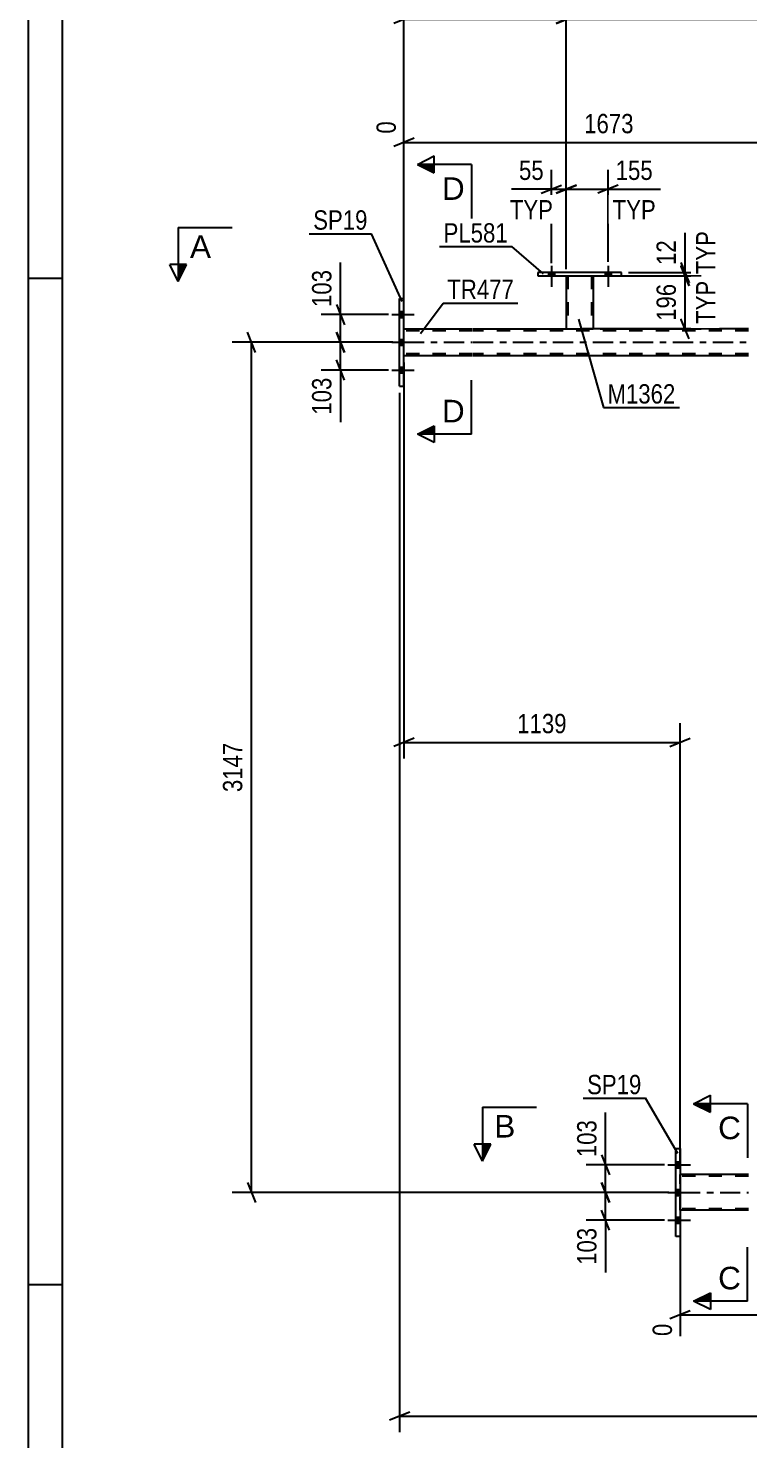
# Model space of a CAD drawing. Header units: millimetres. Extents: x 0 to 841, y 0 to 594.
# Drawn here: x 0 to 106.6, y 275.1 to 484 of the extents above; entities that cross this region are included whole.
import ezdxf

# ---------------------------------------------------------------- set-up
doc = ezdxf.new("R2010")
doc.units = ezdxf.units.MM
doc.linetypes.add('DXK_LINE_DOT2', pattern=[3.9198, 1.9599, -1.9599])
doc.linetypes.add('DXK_LINE_DOT3', pattern=[5.9187, 2.979, -0.9799, 0.9799, -0.9799])
doc.styles.add('Arial', font='ARIAL.TTF', dxfattribs={"height": 0.2})
doc.styles.add('Arial Narrow', font='ARIALN.TTF', dxfattribs={"height": 0.2})

# ---------------------------------------------------------------- blocks, each defined once
blk = doc.blocks.new('Unknown-318888194-1133 - 12715')
at = {"color": 5, "linetype": 'Continuous'}
for p, q in [((0, 594), (0, 0)), ((5, 589), (5, 5)), ((5, 447), (0, 447)), ((5, 298), (0, 298))]:
    blk.add_line(p, q, dxfattribs=at)
blk = doc.blocks.new('Bolt-318888194-3644 - 3642')
at = {"linetype": 'Continuous'}
for points in [[(76.99, 447.37), (77.87, 447.37), (77.87, 447.85), (76.99, 447.85)], [(85.39, 447.37), (86.27, 447.37), (86.27, 447.85), (85.39, 447.85)]]:
    blk.add_hatch(color=1, dxfattribs=at).paths.add_polyline_path(points)
at = {"color": 1, "linetype": 'Continuous'}
for p, q in [((76.99, 447.85), (76.99, 447.37)), ((77.43, 448.85), (77.43, 445.73)), ((77.87, 447.85), (77.87, 447.37)), ((85.39, 447.85), (85.39, 447.37)), ((85.83, 448.85), (85.83, 445.73)), ((86.27, 447.85), (86.27, 447.37))]:
    blk.add_line(p, q, dxfattribs=at)
blk = doc.blocks.new('Bolt-318888194-3650 - 3642')
at = {"linetype": 'Continuous'}
for points in [[(76.99, 447.37), (77.87, 447.37), (77.87, 447.85), (76.99, 447.85)], [(85.39, 447.37), (86.27, 447.37), (86.27, 447.85), (85.39, 447.85)]]:
    blk.add_hatch(color=1, dxfattribs=at).paths.add_polyline_path(points)
at = {"color": 1, "linetype": 'Continuous'}
for p, q in [((76.99, 447.85), (76.99, 447.37)), ((77.43, 448.85), (77.43, 445.73)), ((77.87, 447.85), (77.87, 447.37)), ((85.39, 447.85), (85.39, 447.37)), ((85.83, 448.85), (85.83, 445.73)), ((86.27, 447.85), (86.27, 447.37))]:
    blk.add_line(p, q, dxfattribs=at)
blk = doc.blocks.new('Bolt-318888194-3840 - 3642')
at = {"linetype": 'Continuous'}
for points in [[(55.61, 441.19), (55.61, 442.07), (54.97, 442.07), (54.97, 441.19)], [(55.61, 441.19), (55.61, 442.07), (54.97, 442.07), (54.97, 441.19)], [(55.61, 441.19), (55.61, 442.07), (54.97, 442.07), (54.97, 441.19)], [(55.61, 437.09), (55.61, 437.97), (54.97, 437.97), (54.97, 437.09)], [(55.61, 437.09), (55.61, 437.97), (54.97, 437.97), (54.97, 437.09)], [(55.61, 432.99), (55.61, 433.87), (54.97, 433.87), (54.97, 432.99)], [(55.61, 432.99), (55.61, 433.87), (54.97, 433.87), (54.97, 432.99)], [(55.61, 432.99), (55.61, 433.87), (54.97, 433.87), (54.97, 432.99)]]:
    blk.add_hatch(color=1, dxfattribs=at).paths.add_polyline_path(points)
at = {"color": 1, "linetype": 'Continuous'}
for p, q in [((53.81, 441.63), (57.13, 441.63)), ((53.81, 441.63), (57.13, 441.63)), ((53.81, 441.63), (57.13, 441.63)), ((54.97, 442.07), (55.61, 442.07)), ((54.97, 442.07), (55.61, 442.07)), ((54.97, 442.07), (55.61, 442.07)), ((54.97, 441.19), (55.61, 441.19)), ((54.97, 441.19), (55.61, 441.19)), ((54.97, 441.19), (55.61, 441.19)), ((53.81, 437.53), (57.13, 437.53)), ((53.81, 437.53), (57.13, 437.53)), ((54.97, 437.97), (55.61, 437.97)), ((54.97, 437.97), (55.61, 437.97)), ((54.97, 437.09), (55.61, 437.09)), ((54.97, 437.09), (55.61, 437.09)), ((53.81, 433.43), (57.13, 433.43)), ((53.81, 433.43), (57.13, 433.43)), ((53.81, 433.43), (57.13, 433.43)), ((54.97, 433.87), (55.61, 433.87)), ((54.97, 433.87), (55.61, 433.87)), ((54.97, 433.87), (55.61, 433.87)), ((54.97, 432.99), (55.61, 432.99)), ((54.97, 432.99), (55.61, 432.99)), ((54.97, 432.99), (55.61, 432.99))]:
    blk.add_line(p, q, dxfattribs=at)
blk = doc.blocks.new('Part-318888194-3698 - 3642')
at = {"color": 7, "linetype": 'DXK_LINE_DOT2'}
for p, q in [((79.63, 447.38), (83.63, 447.38)), ((79.63, 447.37), (79.63, 447.38)), ((79.63, 447.38), (79.63, 447.37)), ((79.87, 447.38), (79.87, 439.53)), ((83.39, 447.38), (83.39, 439.53)), ((83.63, 447.38), (83.63, 447.37)), ((83.63, 447.37), (83.63, 447.38)), ((83.33, 439.53), (83.37, 439.53)), ((83.33, 439.53), (83.37, 439.53)), ((83.37, 439.53), (83.39, 439.53)), ((83.37, 439.53), (83.39, 439.53))]:
    blk.add_line(p, q, dxfattribs=at)
at = {"color": 2, "linetype": 'Continuous'}
for p, q in [((79.63, 447.37), (79.63, 439.53)), ((83.63, 447.37), (83.63, 439.53)), ((79.63, 439.53), (83.63, 439.53))]:
    blk.add_line(p, q, dxfattribs=at)
blk = doc.blocks.new('Part-318888194-3703 - 3642')
at = {"color": 2, "linetype": 'Continuous'}
for p, q in [((75.43, 447.85), (75.43, 447.37)), ((87.83, 447.85), (75.43, 447.85)), ((75.43, 447.37), (87.83, 447.37)), ((87.83, 447.37), (87.83, 447.85))]:
    blk.add_line(p, q, dxfattribs=at)
blk = doc.blocks.new('Bolt-318888194-3839 - 3642')
at = {"linetype": 'Continuous'}
for points in [[(96.48, 315.33), (96.48, 316.21), (95.84, 316.21), (95.84, 315.33)], [(96.48, 315.33), (96.48, 316.21), (95.84, 316.21), (95.84, 315.33)], [(96.48, 315.33), (96.48, 316.21), (95.84, 316.21), (95.84, 315.33)], [(96.48, 311.23), (96.48, 312.11), (95.84, 312.11), (95.84, 311.23)], [(96.48, 311.23), (96.48, 312.11), (95.84, 312.11), (95.84, 311.23)], [(96.48, 307.13), (96.48, 308.01), (95.84, 308.01), (95.84, 307.13)], [(96.48, 307.13), (96.48, 308.01), (95.84, 308.01), (95.84, 307.13)], [(96.48, 307.13), (96.48, 308.01), (95.84, 308.01), (95.84, 307.13)]]:
    blk.add_hatch(color=1, dxfattribs=at).paths.add_polyline_path(points)
at = {"color": 1, "linetype": 'Continuous'}
for p, q in [((94.68, 315.77), (98, 315.77)), ((94.68, 315.77), (98, 315.77)), ((94.68, 315.77), (98, 315.77)), ((95.84, 316.21), (96.48, 316.21)), ((95.84, 316.21), (96.48, 316.21)), ((95.84, 316.21), (96.48, 316.21)), ((95.84, 315.33), (96.48, 315.33)), ((95.84, 315.33), (96.48, 315.33)), ((95.84, 315.33), (96.48, 315.33)), ((94.68, 311.67), (98, 311.67)), ((94.68, 311.67), (98, 311.67)), ((95.84, 312.11), (96.48, 312.11)), ((95.84, 312.11), (96.48, 312.11)), ((95.84, 311.23), (96.48, 311.23)), ((95.84, 311.23), (96.48, 311.23)), ((94.68, 307.57), (98, 307.57)), ((94.68, 307.57), (98, 307.57)), ((94.68, 307.57), (98, 307.57)), ((95.84, 308.01), (96.48, 308.01)), ((95.84, 308.01), (96.48, 308.01)), ((95.84, 308.01), (96.48, 308.01)), ((95.84, 307.13), (96.48, 307.13)), ((95.84, 307.13), (96.48, 307.13)), ((95.84, 307.13), (96.48, 307.13))]:
    blk.add_line(p, q, dxfattribs=at)
blk = doc.blocks.new('Part-318888194-3994 - 3642')
at = {"color": 2, "linetype": 'Continuous'}
for p, q in [((106.6, 314.31), (96.48, 314.31)), ((106.6, 309.03), (96.48, 309.03))]:
    blk.add_line(p, q, dxfattribs=at)
at = {"color": 7, "linetype": 'DXK_LINE_DOT2'}
for p, q in [((96.48, 309.03), (96.48, 314.31)), ((106.6, 314.07), (96.48, 314.07)), ((106.6, 309.27), (96.48, 309.27))]:
    blk.add_line(p, q, dxfattribs=at)
at = {"color": 7, "linetype": 'DXK_LINE_DOT3'}
blk.add_line((96.48, 311.67), (106.6, 311.67), dxfattribs=at)
blk = doc.blocks.new('Part-318888194-4011 - 3642')
at = {"color": 2, "linetype": 'Continuous'}
for p, q in [((95.84, 305.17), (95.84, 318.17)), ((95.84, 318.17), (96.48, 318.17)), ((96.48, 318.17), (96.48, 305.17)), ((96.48, 305.17), (95.84, 305.17))]:
    blk.add_line(p, q, dxfattribs=at)
blk = doc.blocks.new('Part-318888194-4037 - 3642')
at = {"color": 2, "linetype": 'Continuous'}
for p, q in [((55.61, 439.53), (65.73, 439.53)), ((65.83, 439.53), (79.63, 439.53)), ((106.6, 439.53), (83.63, 439.53)), ((65.73, 435.53), (55.61, 435.53)), ((106.6, 435.53), (65.83, 435.53))]:
    blk.add_line(p, q, dxfattribs=at)
at = {"color": 7, "linetype": 'DXK_LINE_DOT2'}
for p, q in [((55.61, 435.53), (55.61, 439.53)), ((65.73, 439.21), (55.61, 439.21)), ((106.6, 439.21), (65.83, 439.21)), ((83.63, 439.53), (79.63, 439.53)), ((65.73, 435.85), (55.61, 435.85)), ((106.6, 435.85), (65.83, 435.85))]:
    blk.add_line(p, q, dxfattribs=at)
at = {"color": 7, "linetype": 'DXK_LINE_DOT3'}
for p, q in [((55.61, 437.53), (65.73, 437.53)), ((65.83, 437.53), (106.6, 437.53))]:
    blk.add_line(p, q, dxfattribs=at)
blk = doc.blocks.new('Part-318888194-4146 - 3642')
at = {"color": 2, "linetype": 'Continuous'}
for p, q in [((54.97, 431.03), (54.97, 444.03)), ((54.97, 444.03), (55.61, 444.03)), ((55.61, 431.03), (55.61, 444.03)), ((54.97, 431.03), (55.61, 431.03))]:
    blk.add_line(p, q, dxfattribs=at)
blk = doc.blocks.new('StraightDimension-318888194-12077 - 3642')
at = {"color": 7, "linetype": 'Continuous'}
for p, q in [((116.3, 436.53), (116.3, 475.74)), ((55.61, 440.53), (55.61, 470.26)), ((57.11, 467.73), (54.11, 466.53)), ((55.61, 467.13), (116.3, 467.13)), ((114.8, 466.53), (117.8, 467.73))]:
    blk.add_line(p, q, dxfattribs=at)
at = {"color": 0, "linetype": 'Continuous'}
for points in [[(115.7, 476.34), (111.5, 476.34), (111.5, 467.83), (115.7, 467.83)], [(55, 470.86), (50.8, 470.86), (50.8, 467.83), (55, 467.83)]]:
    blk.add_wipeout(points, dxfattribs=at)
at = {"color": 0}
blk.add_wipeout([(90.21, 467.88), (90.21, 472.08), (81.69, 472.08), (81.69, 467.88)], dxfattribs=at)
at = {"color": 3, "linetype": 'Continuous', "style": 'Arial Narrow'}
for s, height, p in [('1673', 2.863, (115.1, 468.43)), ('0', 2.86, (54.41, 468.43))]:
    blk.add_text(s, height=height, rotation=90.0002, dxfattribs=at).set_placement(p)
at = {"color": 3, "style": 'Arial Narrow'}
blk.add_text('1673', height=2.863, dxfattribs=at).set_placement((82.29, 468.48))
blk = doc.blocks.new('StraightDimension-318888194-5036 - 3642')
at = {"color": 7, "linetype": 'Continuous'}
for p, q in [((79.63, 448.38), (79.63, 492.13)), ((55.61, 440.53), (55.61, 488.47)), ((57.11, 485.95), (54.11, 484.75)), ((55.61, 485.35), (79.63, 485.35)), ((78.13, 484.75), (81.13, 485.95))]:
    blk.add_line(p, q, dxfattribs=at)
at = {"color": 0, "linetype": 'Continuous'}
for points in [[(79.02, 492.73), (74.82, 492.73), (74.82, 486.05), (79.02, 486.05)], [(55, 489.07), (50.8, 489.07), (50.8, 486.05), (55, 486.05)]]:
    blk.add_wipeout(points, dxfattribs=at)
at = {"color": 0}
blk.add_wipeout([(70.96, 486.1), (70.96, 490.3), (64.27, 490.3), (64.27, 486.1)], dxfattribs=at)
at = {"color": 3, "linetype": 'Continuous', "style": 'Arial Narrow'}
for s, height, p in [('718', 2.863, (78.43, 486.65)), ('0', 2.86, (54.41, 486.65))]:
    blk.add_text(s, height=height, rotation=90.0002, dxfattribs=at).set_placement(p)
at = {"color": 3, "style": 'Arial Narrow'}
blk.add_text('718', height=2.863, dxfattribs=at).set_placement((64.87, 486.7))
blk = doc.blocks.new('StraightDimension-318888194-5026 - 3642')
at = {"color": 7, "linetype": 'Continuous'}
for p, q in [((129.18, 448.38), (129.18, 493.96)), ((79.63, 448.38), (79.63, 492.13)), ((81.13, 485.95), (78.13, 484.75)), ((79.63, 485.35), (129.18, 485.35)), ((127.68, 484.75), (130.68, 485.95))]:
    blk.add_line(p, q, dxfattribs=at)
at = {"color": 0, "linetype": 'Continuous'}
blk.add_wipeout([(128.58, 494.56), (124.38, 494.56), (124.38, 486.05), (128.58, 486.05)], dxfattribs=at)
at = {"color": 0}
blk.add_wipeout([(108.66, 486.1), (108.66, 490.3), (100.14, 490.3), (100.14, 486.1)], dxfattribs=at)
at = {"color": 3, "linetype": 'Continuous', "style": 'Arial Narrow'}
blk.add_text('1995', height=2.863, rotation=90.0002, dxfattribs=at).set_placement((127.98, 486.65))
at = {"color": 3, "style": 'Arial Narrow'}
blk.add_text('1277', height=2.863, dxfattribs=at).set_placement((100.74, 486.7))
blk = doc.blocks.new('StraightDimension-318888194-5068 - 3642')
at = {"color": 7, "linetype": 'Continuous'}
for p, q in [((45.62, 439.03), (46.82, 436.03)), ((53.3, 437.53), (43.37, 437.53)), ((46.22, 433.43), (46.22, 437.53)), ((46.82, 431.93), (45.62, 434.93)), ((53.3, 433.43), (43.37, 433.43))]:
    blk.add_line(p, q, dxfattribs=at)
at = {"color": 0}
blk.add_wipeout([(45.47, 432.91), (41.27, 432.91), (41.27, 426.22), (45.47, 426.22)], dxfattribs=at)
at = {"color": 7, "linetype": 'Continuous'}
blk.add_line((46.22, 433.43), (46.22, 425.7), dxfattribs=at)
blk.add_line((46.22, 433.43), (46.22, 425.7), dxfattribs=at)
at = {"color": 3, "style": 'Arial Narrow'}
blk.add_text('103', height=2.863, rotation=90.0002, dxfattribs=at).set_placement((44.87, 426.82))
blk = doc.blocks.new('StraightDimension-318888194-5089 - 3642')
at = {"color": 7, "linetype": 'Continuous'}
for p, q in [((94.19, 311.67), (82.6, 311.67)), ((84.85, 313.17), (86.05, 310.17)), ((85.45, 307.57), (85.45, 311.67)), ((94.19, 307.57), (82.6, 307.57)), ((86.05, 306.07), (84.85, 309.07))]:
    blk.add_line(p, q, dxfattribs=at)
at = {"color": 0}
blk.add_wipeout([(84.7, 307.05), (80.5, 307.05), (80.5, 300.36), (84.7, 300.36)], dxfattribs=at)
at = {"color": 7, "linetype": 'Continuous'}
blk.add_line((85.45, 307.57), (85.45, 299.84), dxfattribs=at)
blk.add_line((85.45, 307.57), (85.45, 299.84), dxfattribs=at)
at = {"color": 3, "style": 'Arial Narrow'}
blk.add_text('103', height=2.863, rotation=90.0002, dxfattribs=at).set_placement((84.1, 300.96))
blk = doc.blocks.new('StraightDimension-318888194-5058 - 3642')
at = {"color": 7, "linetype": 'Continuous'}
for p, q in [((45.62, 443.13), (46.82, 440.13)), ((53.3, 441.63), (43.37, 441.63)), ((46.22, 437.53), (46.22, 441.63)), ((46.82, 436.03), (45.62, 439.03)), ((53.3, 437.53), (43.37, 437.53))]:
    blk.add_line(p, q, dxfattribs=at)
at = {"color": 0}
blk.add_wipeout([(45.47, 448.84), (41.27, 448.84), (41.27, 442.16), (45.47, 442.16)], dxfattribs=at)
at = {"color": 7, "linetype": 'Continuous'}
blk.add_line((46.22, 441.63), (46.22, 449.37), dxfattribs=at)
blk.add_line((46.22, 441.63), (46.22, 449.37), dxfattribs=at)
at = {"color": 3, "style": 'Arial Narrow'}
blk.add_text('103', height=2.863, rotation=90.0002, dxfattribs=at).set_placement((44.87, 442.76))
blk = doc.blocks.new('StraightDimension-318888194-4176 - 3642')
at = {"color": 7, "linetype": 'Continuous'}
for p, q in [((33.63, 436.03), (32.43, 439.03)), ((53.97, 437.53), (30.18, 437.53)), ((33.03, 311.67), (33.03, 437.53)), ((94.84, 311.67), (30.18, 311.67)), ((32.43, 313.17), (33.63, 310.17))]:
    blk.add_line(p, q, dxfattribs=at)
at = {"color": 0}
blk.add_wipeout([(32.28, 378.86), (28.08, 378.86), (28.08, 370.35), (32.28, 370.35)], dxfattribs=at)
at = {"color": 3, "style": 'Arial Narrow'}
blk.add_text('3147', height=2.863, rotation=90.0002, dxfattribs=at).set_placement((31.68, 370.95))
blk = doc.blocks.new('StraightDimension-318888194-4470 - 3642')
at = {"color": 7, "linetype": 'Continuous'}
for p, q in [((160.42, 313.31), (160.42, 284.94)), ((96.48, 308.03), (96.48, 290.42)), ((97.98, 294.15), (94.98, 292.95)), ((96.48, 293.55), (160.42, 293.55)), ((158.92, 292.95), (161.92, 294.15))]:
    blk.add_line(p, q, dxfattribs=at)
at = {"color": 0}
blk.add_wipeout([(132.7, 294.3), (132.7, 298.5), (124.19, 298.5), (124.19, 294.3)], dxfattribs=at)
at = {"color": 0, "linetype": 'Continuous'}
for points in [[(95.88, 292.85), (91.68, 292.85), (91.68, 289.82), (95.88, 289.82)], [(159.82, 292.85), (155.62, 292.85), (155.62, 284.34), (159.82, 284.34)]]:
    blk.add_wipeout(points, dxfattribs=at)
at = {"color": 3, "style": 'Arial Narrow'}
blk.add_text('1637', height=2.863, dxfattribs=at).set_placement((124.79, 294.9))
at = {"color": 3, "linetype": 'Continuous', "style": 'Arial Narrow'}
for s, height, p in [('0', 2.86, (95.28, 290.42)), ('1637', 2.863, (159.22, 284.94))]:
    blk.add_text(s, height=height, rotation=90.0002, dxfattribs=at).set_placement(p)
blk = doc.blocks.new('StraightDimension-318888194-4483 - 3642')
at = {"color": 7, "linetype": 'Continuous'}
for p, q in [((54.97, 430.03), (54.97, 276.17)), ((56.47, 279.17), (53.47, 277.97)), ((54.97, 278.57), (793.04, 278.57))]:
    blk.add_line(p, q, dxfattribs=at)
blk = doc.blocks.new('StraightDimension-318888194-4847 - 3642')
at = {"color": 7, "linetype": 'Continuous'}
for p, q in [((55.61, 434.53), (55.61, 375.91)), ((96.48, 315.31), (96.48, 381.16)), ((57.11, 378.91), (54.11, 377.71)), ((55.61, 378.31), (96.48, 378.31)), ((94.98, 377.71), (97.98, 378.91))]:
    blk.add_line(p, q, dxfattribs=at)
at = {"color": 0}
blk.add_wipeout([(80.3, 379.06), (80.3, 383.26), (71.78, 383.26), (71.78, 379.06)], dxfattribs=at)
at = {"color": 3, "style": 'Arial Narrow'}
blk.add_text('1139', height=2.863, dxfattribs=at).set_placement((72.38, 379.66))
blk = doc.blocks.new('StraightDimension-318888194-4867 - 3642')
at = {"color": 7, "linetype": 'Continuous'}
for p, q in [((96.61, 449.35), (97.81, 446.35)), ((84.63, 447.38), (99.61, 447.38)), ((88.83, 447.85), (99.61, 447.85)), ((97.81, 445.88), (96.61, 448.88)), ((97.21, 447.38), (97.21, 447.85))]:
    blk.add_line(p, q, dxfattribs=at)
at = {"color": 0}
blk.add_wipeout([(96.46, 453.23), (92.26, 453.23), (92.26, 448.38), (96.46, 448.38)], dxfattribs=at)
at = {"color": 7, "linetype": 'Continuous'}
blk.add_line((97.21, 447.85), (97.21, 453.76), dxfattribs=at)
at = {"color": 3, "style": 'Arial Narrow'}
blk.add_text('12', height=2.863, rotation=90.0002, dxfattribs=at).set_placement((95.86, 448.98))
at = {"color": 0, "linetype": 'Continuous'}
blk.add_wipeout([(102.31, 454.6), (98.11, 454.6), (98.11, 447.01), (102.31, 447.01)], dxfattribs=at)
at = {"color": 7, "linetype": 'Continuous'}
blk.add_line((97.21, 447.85), (97.21, 453.76), dxfattribs=at)
at = {"color": 3, "linetype": 'Continuous', "style": 'Arial Narrow'}
blk.add_text('TYP', height=2.863, rotation=90.0002, dxfattribs=at).set_placement((101.71, 447.61))
blk = doc.blocks.new('StraightDimension-318888194-4875 - 3642')
at = {"color": 7, "linetype": 'Continuous'}
for p, q in [((84.63, 447.38), (99.61, 447.38)), ((96.61, 448.88), (97.81, 445.88)), ((97.21, 439.53), (97.21, 447.38)), ((97.81, 438.03), (96.61, 441.03)), ((84.63, 439.53), (99.61, 439.53))]:
    blk.add_line(p, q, dxfattribs=at)
at = {"color": 0, "linetype": 'Continuous'}
blk.add_wipeout([(102.31, 447.25), (98.11, 447.25), (98.11, 439.66), (102.31, 439.66)], dxfattribs=at)
at = {"color": 0}
blk.add_wipeout([(96.46, 446.8), (92.26, 446.8), (92.26, 440.11), (96.46, 440.11)], dxfattribs=at)
at = {"color": 3, "style": 'Arial Narrow'}
blk.add_text('196', height=2.863, rotation=90.0002, dxfattribs=at).set_placement((95.86, 440.71))
at = {"color": 3, "linetype": 'Continuous', "style": 'Arial Narrow'}
blk.add_text('TYP', height=2.863, rotation=90.0002, dxfattribs=at).set_placement((101.71, 440.26))
blk = doc.blocks.new('StraightDimension-318888194-5079 - 3642')
at = {"color": 7, "linetype": 'Continuous'}
for p, q in [((94.19, 315.77), (82.6, 315.77)), ((84.85, 317.27), (86.05, 314.27)), ((85.45, 311.67), (85.45, 315.77)), ((94.19, 311.67), (82.6, 311.67)), ((86.05, 310.17), (84.85, 313.17))]:
    blk.add_line(p, q, dxfattribs=at)
at = {"color": 0}
blk.add_wipeout([(84.7, 322.98), (80.5, 322.98), (80.5, 316.3), (84.7, 316.3)], dxfattribs=at)
at = {"color": 7, "linetype": 'Continuous'}
blk.add_line((85.45, 315.77), (85.45, 323.51), dxfattribs=at)
blk.add_line((85.45, 315.77), (85.45, 323.51), dxfattribs=at)
at = {"color": 3, "style": 'Arial Narrow'}
blk.add_text('103', height=2.863, rotation=90.0002, dxfattribs=at).set_placement((84.1, 316.9))
blk = doc.blocks.new('StraightDimension-318888194-11785 - 3642')
at = {"color": 7, "linetype": 'Continuous'}
for p, q in [((79.63, 448.37), (79.63, 463.07)), ((85.83, 449.46), (85.83, 463.07)), ((78.13, 459.62), (81.13, 460.82)), ((79.63, 460.22), (85.83, 460.22)), ((87.33, 460.82), (84.33, 459.62))]:
    blk.add_line(p, q, dxfattribs=at)
at = {"color": 0}
blk.add_wipeout([(93.03, 460.97), (93.03, 465.17), (86.35, 465.17), (86.35, 460.97)], dxfattribs=at)
at = {"color": 7, "linetype": 'Continuous'}
blk.add_line((85.83, 460.22), (93.56, 460.22), dxfattribs=at)
at = {"color": 3, "style": 'Arial Narrow'}
blk.add_text('155', height=2.863, dxfattribs=at).set_placement((86.95, 461.57))
at = {"color": 0, "linetype": 'Continuous'}
blk.add_wipeout([(93.49, 455.12), (93.49, 459.32), (85.9, 459.32), (85.9, 455.12)], dxfattribs=at)
at = {"color": 7, "linetype": 'Continuous'}
blk.add_line((85.83, 460.22), (93.56, 460.22), dxfattribs=at)
at = {"color": 3, "linetype": 'Continuous', "style": 'Arial Narrow'}
blk.add_text('TYP', height=2.863, dxfattribs=at).set_placement((86.5, 455.72))
blk = doc.blocks.new('StraightDimension-318888194-11786 - 3642')
at = {"color": 7, "linetype": 'Continuous'}
for p, q in [((77.43, 449.25), (77.43, 463.07)), ((79.63, 448.37), (79.63, 463.07)), ((75.93, 459.62), (78.93, 460.82)), ((77.43, 460.22), (79.63, 460.22)), ((81.13, 460.82), (78.13, 459.62))]:
    blk.add_line(p, q, dxfattribs=at)
at = {"color": 0}
blk.add_wipeout([(76.9, 460.97), (76.9, 465.17), (72.04, 465.17), (72.04, 460.97)], dxfattribs=at)
at = {"color": 7, "linetype": 'Continuous'}
blk.add_line((77.43, 460.22), (71.52, 460.22), dxfattribs=at)
at = {"color": 3, "style": 'Arial Narrow'}
blk.add_text('55', height=2.863, dxfattribs=at).set_placement((72.64, 461.57))
at = {"color": 0, "linetype": 'Continuous'}
blk.add_wipeout([(78.27, 455.12), (78.27, 459.32), (70.68, 459.32), (70.68, 455.12)], dxfattribs=at)
at = {"color": 7, "linetype": 'Continuous'}
blk.add_line((77.43, 460.22), (71.52, 460.22), dxfattribs=at)
at = {"color": 3, "linetype": 'Continuous', "style": 'Arial Narrow'}
blk.add_text('TYP', height=2.863, dxfattribs=at).set_placement((71.28, 455.72))
blk = doc.blocks.new('SectionMark-318888194-5371 - 3642')
at = {"linetype": 'Continuous'}
for points in [[(60.1, 463.87), (60.1, 462.62), (57.61, 463.87)], [(60.1, 425.18), (60.1, 423.93), (57.61, 423.93)]]:
    blk.add_hatch(color=6, dxfattribs=at).paths.add_polyline_path(points)
at = {"color": 6, "linetype": 'Continuous'}
for p, q in [((57.61, 463.87), (60.1, 465.12)), ((60.1, 462.62), (60.1, 465.12)), ((65.61, 463.87), (57.61, 463.87)), ((57.61, 463.87), (60.1, 462.62)), ((57.61, 423.93), (60.1, 425.18)), ((60.1, 425.18), (60.1, 422.68)), ((65.61, 423.93), (57.61, 423.93)), ((60.1, 422.68), (57.61, 423.93))]:
    blk.add_line(p, q, dxfattribs=at)
at = {"color": 0, "linetype": 'Continuous'}
for points in [[(64.61, 458.62), (64.61, 462.12), (61.23, 462.12), (61.23, 458.62)], [(64.61, 425.68), (64.61, 429.18), (61.23, 429.18), (61.23, 425.68)]]:
    blk.add_wipeout(points, dxfattribs=at)
at = {"color": 6, "linetype": 'Continuous'}
for p, q in [((65.61, 463.87), (65.61, 455.87)), ((65.61, 423.93), (65.61, 431.93))]:
    blk.add_line(p, q, dxfattribs=at)
at = {"color": 3, "linetype": 'Continuous', "style": 'Arial'}
for p in [(61.23, 458.62), (61.23, 425.68)]:
    blk.add_text('D', height=3.34, dxfattribs=at).set_placement(p)
blk = doc.blocks.new('Mark-318888194-3694 - 3642')
at = {"color": 0}
blk.add_wipeout([(95.79, 428.47), (95.79, 431.47), (85.74, 431.47), (85.74, 428.47)], dxfattribs=at)
blk.add_wipeout([(95.79, 428.47), (95.79, 431.47), (85.74, 431.47), (85.74, 428.47)], dxfattribs=at)
at = {"color": 30, "linetype": 'Continuous'}
for p, q in [((81.43, 440.98), (85.14, 427.87)), ((85.14, 427.87), (96.39, 427.87))]:
    blk.add_line(p, q, dxfattribs=at)
at = {"color": 3, "style": 'Arial Narrow'}
blk.add_text('M1362', height=2.863, dxfattribs=at).set_placement((85.74, 428.47))
blk = doc.blocks.new('Mark-318888194-3699 - 3642')
at = {"color": 0}
blk.add_wipeout([(70.98, 452.3), (70.98, 455.3), (61.48, 455.3), (61.48, 452.3)], dxfattribs=at)
blk.add_wipeout([(70.98, 452.3), (70.98, 455.3), (61.48, 455.3), (61.48, 452.3)], dxfattribs=at)
at = {"color": 30, "linetype": 'Continuous'}
for p in [(60.88, 451.7), (76.28, 447.66)]:
    blk.add_line(p, (71.58, 451.7), dxfattribs=at)
at = {"color": 3, "style": 'Arial Narrow'}
blk.add_text('PL581', height=2.863, dxfattribs=at).set_placement((61.48, 452.3))
blk = doc.blocks.new('Mark-318888194-4033 - 3642')
at = {"color": 0}
blk.add_wipeout([(71.89, 443.94), (71.89, 446.94), (62.03, 446.94), (62.03, 443.94)], dxfattribs=at)
blk.add_wipeout([(71.89, 443.94), (71.89, 446.94), (62.03, 446.94), (62.03, 443.94)], dxfattribs=at)
at = {"color": 30, "linetype": 'Continuous'}
for p, q in [((58.08, 438.82), (61.43, 443.34)), ((61.43, 443.34), (72.49, 443.34))]:
    blk.add_line(p, q, dxfattribs=at)
at = {"color": 3, "style": 'Arial Narrow'}
blk.add_text('TR477', height=2.863, dxfattribs=at).set_placement((62.03, 443.94))
blk = doc.blocks.new('Mark-318888194-4007 - 3642')
at = {"color": 0}
blk.add_wipeout([(90.76, 326.22), (90.76, 329.22), (82.72, 329.22), (82.72, 326.22)], dxfattribs=at)
blk.add_wipeout([(90.76, 326.22), (90.76, 329.22), (82.72, 329.22), (82.72, 326.22)], dxfattribs=at)
at = {"color": 30, "linetype": 'Continuous'}
for p in [(82.12, 325.62), (96.15, 317.42)]:
    blk.add_line(p, (91.36, 325.62), dxfattribs=at)
at = {"color": 3, "style": 'Arial Narrow'}
blk.add_text('SP19', height=2.863, dxfattribs=at).set_placement((82.72, 326.22))
blk = doc.blocks.new('SectionMark-318888194-5363 - 3642')
at = {"linetype": 'Continuous'}
for points in [[(100.98, 324.81), (100.98, 323.56), (98.48, 324.81)], [(100.98, 296.83), (100.98, 295.58), (98.48, 295.58)]]:
    blk.add_hatch(color=6, dxfattribs=at).paths.add_polyline_path(points)
at = {"color": 6, "linetype": 'Continuous'}
for p, q in [((98.48, 324.81), (100.98, 326.06)), ((100.98, 323.56), (100.98, 326.06)), ((106.48, 324.81), (98.48, 324.81)), ((98.48, 324.81), (100.98, 323.56)), ((98.48, 295.58), (100.98, 296.83)), ((100.98, 296.83), (100.98, 294.33)), ((106.48, 295.58), (98.48, 295.58)), ((100.98, 294.33), (98.48, 295.58))]:
    blk.add_line(p, q, dxfattribs=at)
at = {"color": 0, "linetype": 'Continuous'}
for points in [[(105.48, 319.56), (105.48, 323.06), (102.11, 323.06), (102.11, 319.56)], [(105.48, 297.33), (105.48, 300.83), (102.11, 300.83), (102.11, 297.33)]]:
    blk.add_wipeout(points, dxfattribs=at)
at = {"color": 6, "linetype": 'Continuous'}
for p, q in [((106.48, 324.81), (106.48, 316.81)), ((106.48, 295.58), (106.48, 303.58))]:
    blk.add_line(p, q, dxfattribs=at)
at = {"color": 3, "linetype": 'Continuous', "style": 'Arial'}
for p in [(102.11, 319.56), (102.11, 297.33)]:
    blk.add_text('C', height=3.34, dxfattribs=at).set_placement(p)
blk = doc.blocks.new('Mark-318888194-4142 - 3642')
at = {"color": 0}
blk.add_wipeout([(50.22, 454.21), (50.22, 457.21), (42.18, 457.21), (42.18, 454.21)], dxfattribs=at)
blk.add_wipeout([(50.22, 454.21), (50.22, 457.21), (42.18, 457.21), (42.18, 454.21)], dxfattribs=at)
at = {"color": 30, "linetype": 'Continuous'}
for p in [(41.58, 453.61), (55.33, 443.59)]:
    blk.add_line(p, (50.82, 453.61), dxfattribs=at)
at = {"color": 3, "style": 'Arial Narrow'}
blk.add_text('SP19', height=2.863, dxfattribs=at).set_placement((42.18, 454.21))
blk = doc.blocks.new('SectionMark-318888194-5361 - 3642')
at = {"color": 6, "linetype": 'Continuous'}
for p, q in [((67.23, 324.31), (67.23, 316.31)), ((67.23, 316.31), (65.98, 318.81))]:
    blk.add_line(p, q, dxfattribs=at)
at = {"color": 0, "linetype": 'Continuous'}
blk.add_wipeout([(72.09, 319.81), (72.09, 323.31), (68.98, 323.31), (68.98, 319.81)], dxfattribs=at)
at = {"linetype": 'Continuous'}
blk.add_hatch(color=6, dxfattribs=at).paths.add_polyline_path([(67.23, 318.81), (68.48, 318.81), (67.23, 316.31)])
at = {"color": 6, "linetype": 'Continuous'}
for p, q in [((67.23, 324.31), (75.23, 324.31)), ((68.48, 318.81), (65.98, 318.81)), ((67.23, 316.31), (68.48, 318.81))]:
    blk.add_line(p, q, dxfattribs=at)
at = {"color": 3, "linetype": 'Continuous', "style": 'Arial'}
blk.add_text('B', height=3.34, dxfattribs=at).set_placement((68.98, 319.81))
blk = doc.blocks.new('SectionMark-318888194-5367 - 3642')
at = {"color": 6, "linetype": 'Continuous'}
for p, q in [((22.19, 454.53), (22.19, 446.53)), ((22.19, 446.53), (20.94, 449.03))]:
    blk.add_line(p, q, dxfattribs=at)
at = {"color": 0, "linetype": 'Continuous'}
blk.add_wipeout([(27.05, 450.03), (27.05, 453.53), (23.94, 453.53), (23.94, 450.03)], dxfattribs=at)
at = {"linetype": 'Continuous'}
blk.add_hatch(color=6, dxfattribs=at).paths.add_polyline_path([(22.19, 449.03), (23.44, 449.03), (22.19, 446.53)])
at = {"color": 6, "linetype": 'Continuous'}
for p, q in [((22.19, 454.53), (30.19, 454.53)), ((23.44, 449.03), (20.94, 449.03)), ((22.19, 446.53), (23.44, 449.03))]:
    blk.add_line(p, q, dxfattribs=at)
at = {"color": 3, "linetype": 'Continuous', "style": 'Arial'}
blk.add_text('A', height=3.34, dxfattribs=at).set_placement((23.94, 450.03))

msp = doc.modelspace()

# ---------------------------------------------------------------- block references
for name in ['Unknown-318888194-1133 - 12715', 'Part-318888194-3703 - 3642', 'Bolt-318888194-3644 - 3642', 'Bolt-318888194-3650 - 3642', 'Part-318888194-3698 - 3642', 'Part-318888194-4146 - 3642', 'Bolt-318888194-3840 - 3642', 'Part-318888194-4037 - 3642', 'Part-318888194-4011 - 3642', 'Bolt-318888194-3839 - 3642', 'Part-318888194-3994 - 3642']:
    msp.add_blockref(name, (0, 0))

# ---------------------------------------------------------------- next in the draw order: block references
for name in ['StraightDimension-318888194-12077 - 3642', 'StraightDimension-318888194-5089 - 3642']:
    msp.add_blockref(name, (0, 0))

# ---------------------------------------------------------------- next in the draw order: block references
for name in ['StraightDimension-318888194-5036 - 3642', 'StraightDimension-318888194-5068 - 3642']:
    msp.add_blockref(name, (0, 0))

# ---------------------------------------------------------------- next in the draw order: block references
for name in ['StraightDimension-318888194-5026 - 3642', 'StraightDimension-318888194-5058 - 3642']:
    msp.add_blockref(name, (0, 0))

# ---------------------------------------------------------------- next in the draw order: block references
for name in ['Mark-318888194-4142 - 3642', 'StraightDimension-318888194-4867 - 3642', 'StraightDimension-318888194-4176 - 3642']:
    msp.add_blockref(name, (0, 0))

# ---------------------------------------------------------------- next in the draw order: block references
for name in ['StraightDimension-318888194-4875 - 3642', 'StraightDimension-318888194-4470 - 3642']:
    msp.add_blockref(name, (0, 0))

# ---------------------------------------------------------------- next in the draw order: block references
for name in ['StraightDimension-318888194-11785 - 3642', 'StraightDimension-318888194-4483 - 3642']:
    msp.add_blockref(name, (0, 0))

# ---------------------------------------------------------------- next in the draw order: block references
for name in ['StraightDimension-318888194-11786 - 3642', 'StraightDimension-318888194-4847 - 3642']:
    msp.add_blockref(name, (0, 0))

# ---------------------------------------------------------------- next in the draw order: block references
for name in ['SectionMark-318888194-5371 - 3642', 'Mark-318888194-3694 - 3642', 'SectionMark-318888194-5363 - 3642', 'StraightDimension-318888194-5079 - 3642']:
    msp.add_blockref(name, (0, 0))

# ---------------------------------------------------------------- next in the draw order: block references
for name in ['Mark-318888194-3699 - 3642', 'Mark-318888194-4007 - 3642']:
    msp.add_blockref(name, (0, 0))

# ---------------------------------------------------------------- next in the draw order: block references
for name in ['Mark-318888194-4033 - 3642', 'SectionMark-318888194-5361 - 3642']:
    msp.add_blockref(name, (0, 0))

# ---------------------------------------------------------------- next in the draw order: block references
msp.add_blockref('SectionMark-318888194-5367 - 3642', (0, 0))

doc.saveas('drawing.dxf')
